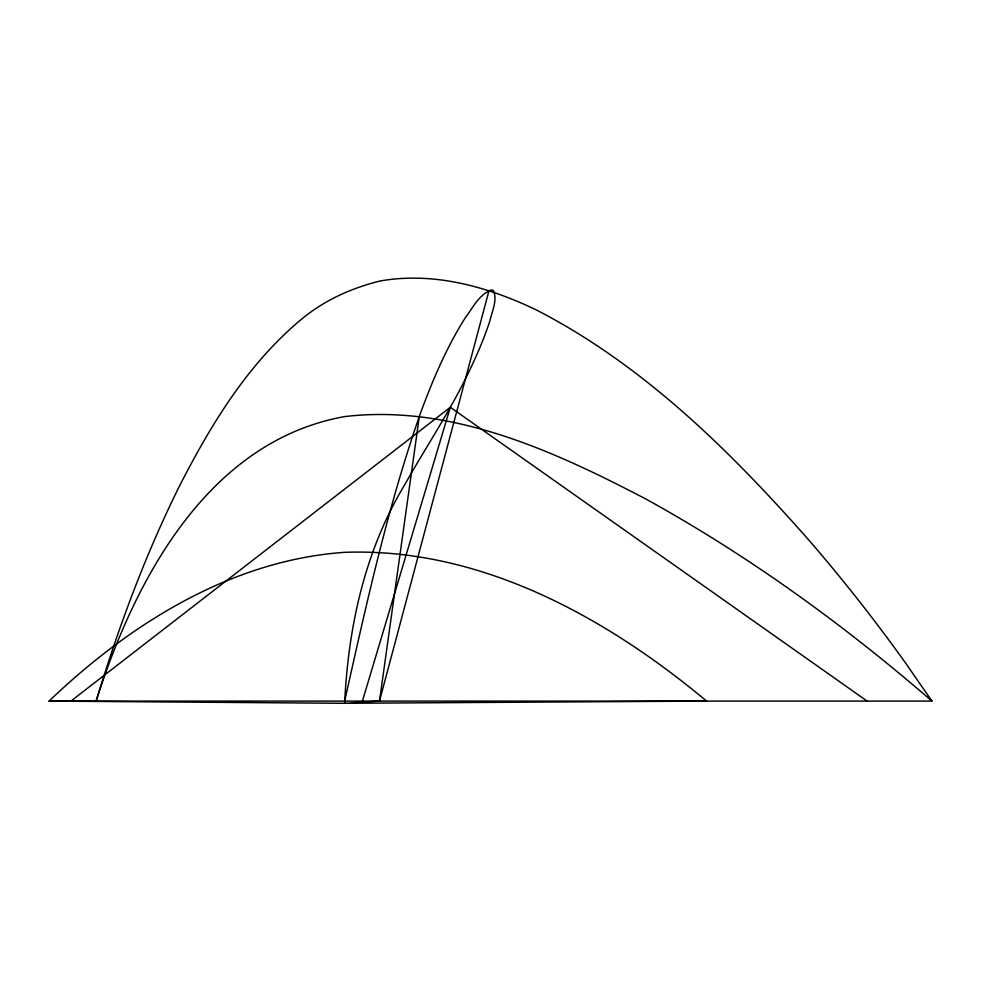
<?xml version="1.0" encoding="UTF-8"?>
<svg xmlns="http://www.w3.org/2000/svg" width="981" height="981" viewBox="0 0 981 981"><rect width="100%" height="100%" fill="white"/><g stroke="black" fill="none" stroke-linecap="round" stroke-linejoin="round"><path stroke-width="1.47" d="M379.488 701.096L419.328 416.373C431.677 382.406 445.766 348.807 465.043 318.126C472.683 308.12 479.022 294.263 491.616 289.861L493.468 290.646C497.637 300.26 492.021 311.149 489.948 320.713C483.02 342.026 473.688 362.467 463.633 382.467C445.889 417.612 423.964 450.402 404.748 484.724C364.883 550.5 348.194 627.178 344.65 703.291L49.05 701.096C129.529 624.124 231.087 560.237 344.65 552.328C479.832 547.398 605.596 616.841 706.59 701.096L344.65 703.291L379.488 701.096L489.029 290.499M344.65 701.096C366.109 605.363 387.164 509.2 419.328 416.373M362.075 702.2L450.34 407.262L867.143 701.096M70.914 701.096L450.34 407.262M49.05 701.096L931.95 701.096L905.328 662.678A1862.784 1765.359 -57.1 0 0 809.84 541.23C730.82 451.481 643.634 365.104 536.276 309.91C488.097 286.795 434.056 271.578 380.42 280.934C351.836 287.911 324.834 300.014 302.025 318.788C247.286 364.074 209.934 426.134 178.125 488.734C144.538 556.914 118.125 628.404 96.126 701.096C134.471 580.237 207.69 441.119 344.65 416.594C451.395 403.914 553.738 450.868 645.988 499.084C748.393 555.614 843.599 624.603 931.95 701.096"/></g></svg>
